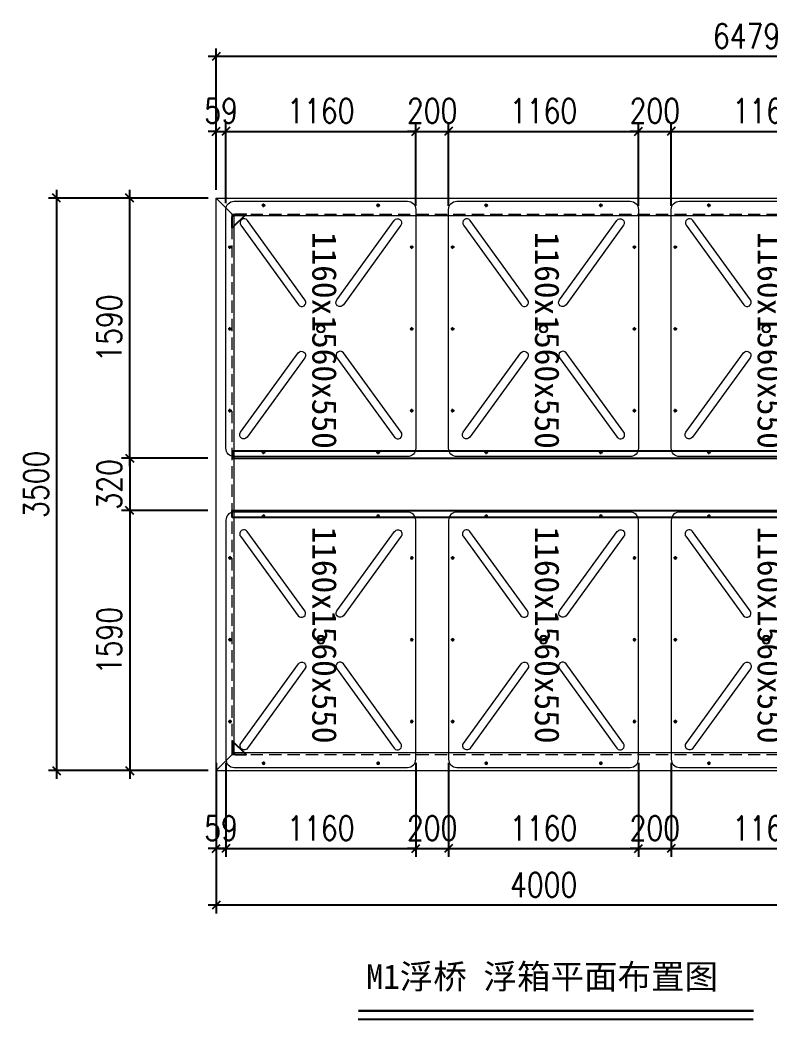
# Model space of a CAD drawing. Header units: millimetres. Extents: x 11827 to 862553, y 15071 to 134256.
# Drawn here: x 728229 to 732804, y 86589 to 92695 of the extents above; entities that cross this region are included whole.
import ezdxf

# ---------------------------------------------------------------- set-up
doc = ezdxf.new("R2010")
doc.units = ezdxf.units.MM
doc.linetypes.add('CENTER', pattern=[2, 1.25, -0.25, 0.25, -0.25])
doc.linetypes.add('HIDDEN', pattern=[0.375, 0.25, -0.125])
for name, color, linetype in [('00打印图框', 255, 'Continuous'), ('卡槽', 242, 'Continuous'), ('标注', 9, 'Continuous'), ('铝横梁', 220, 'Continuous')]:
    doc.layers.add(name, color=color, linetype=linetype)
for name, color, linetype, lineweight in [('文本', 3, 'Continuous', 13), ('浮箱', 160, 'Continuous', 20), ('虚线', 8, 'Continuous', 0), ('铝主梁', 3, 'Continuous', 9)]:
    doc.layers.add(name, color=color, linetype=linetype, lineweight=lineweight)
doc.styles.add('Arial', font='')
doc.styles.add('HZTXT', font='txtw.shx', dxfattribs={"width": 0.8, "bigfont": 'hztxtw.shx'})
doc.styles.get('Arial').set_extended_font_data('STXihei')
doc.dimstyles.new('DIM-50', dxfattribs={"dimscale": 50, "dimtxt": 3, "dimasz": 1, "dimexe": 1, "dimexo": 1, "dimgap": 1, "dimtad": 1, "dimdec": 1, "dimdsep": 46, "dimtxsty": 'HZTXT', "dimblk": 'OBLIQUE', "dimblk1": 'ARCHTICK', "dimblk2": 'OBLIQUE', "dimcen": 0, "dimdle": 1, "dimclrd": 9, "dimclre": 9, "dimclrt": 2, "dimadec": 1, "dimazin": 0, "dimtfac": 1, "dimtdec": 1, "dimtix": 1, "dimtmove": 2, "dimatfit": 3, "dimldrblk": 'OBLIQUE', "dimfxl": 15, "dimtolj": 1, "dimtzin": 0, "dimarcsym": 1})

# ---------------------------------------------------------------- blocks, each defined once
blk = doc.blocks.new('_Oblique')
at = {"color": 0, "linetype": 'ByBlock', "lineweight": -2}
blk.add_line((-0.5, -0.5), (0.5, 0.5), dxfattribs=at)
blk = doc.blocks.new('*D237')
at = {"layer": 'Defpoints', "color": 0, "transparency": 16777216}
for p in [(729427.3, 92471.6), (729427.3, 91607), (735906.3, 91607)]:
    blk.add_point(p, dxfattribs=at)
at = {"layer": '标注', "color": 9, "lineweight": -2, "transparency": 16777216}
for p, q in [((729427.3, 91657), (729427.3, 92521.6)), ((735906.3, 91657), (735906.3, 92521.6)), ((735956.3, 92471.6), (729377.3, 92471.6))]:
    blk.add_line(p, q, dxfattribs=at)
at = {"layer": '标注', "color": 9, "lineweight": -2, "transparency": 16777216, "xscale": 50, "yscale": 50, "zscale": 50, "rotation": 180}
blk.add_blockref('_Oblique', (729427.3, 92471.6), dxfattribs=at)
at = {"layer": '标注', "color": 9, "lineweight": -2, "transparency": 16777216, "xscale": 50, "yscale": 50, "zscale": 50}
blk.add_blockref('_Oblique', (735906.3, 92471.6), dxfattribs=at)
at = {"layer": '标注', "color": 2, "transparency": 16777216, "insert": (732666.8, 92596.6), "char_height": 150, "attachment_point": 5, "style": 'HZTXT'}
blk.add_mtext('\\A1;6479', dxfattribs=at)
blk = doc.blocks.new('_ArchTick')
at = {"color": 0, "linetype": 'ByBlock', "lineweight": 100, "const_width": 0.15}
blk.add_lwpolyline([(-0.5, -0.5), (0.5, 0.5)], dxfattribs=at)
blk = doc.blocks.new('*D238')
at = {"layer": 'Defpoints', "color": 0, "transparency": 16777216}
for p in [(729427.3, 88107), (733427.3, 88107), (729427.4, 87284.4)]:
    blk.add_point(p, dxfattribs=at)
at = {"layer": '标注', "color": 9, "lineweight": -2, "transparency": 16777216}
for p, q in [((729427.3, 88057), (729427.4, 87234.4)), ((733427.3, 88057), (733427.3, 87234.4)), ((733477.3, 87284.4), (729377.4, 87284.4))]:
    blk.add_line(p, q, dxfattribs=at)
at = {"layer": '标注', "color": 9, "lineweight": -2, "transparency": 16777216, "xscale": 50, "yscale": 50, "zscale": 50}
for p, rotation in [((729427.4, 87284.4), 180.000382592055), ((733427.3, 87284.4), 0.0003825920549971328)]:
    blk.add_blockref('_Oblique', p, dxfattribs=dict(at, rotation=rotation))
at = {"layer": '标注', "color": 2, "transparency": 16777216, "insert": (731427.3, 87409.4), "char_height": 150, "attachment_point": 5, "rotation": 0.00038, "style": 'HZTXT'}
blk.add_mtext('\\A1;4000', dxfattribs=at)
blk = doc.blocks.new('*D239')
at = {"layer": 'Defpoints', "color": 0, "transparency": 16777216}
for p in [(729427.3, 91607, 0), (728452.2, 88107), (729427.3, 88107, 0)]:
    blk.add_point(p, dxfattribs=at)
at = {"layer": '标注', "color": 9, "lineweight": -2, "transparency": 16777216}
for p, q in [((728452.2, 91657), (728452.2, 88057)), ((729377.3, 91607), (728402.2, 91607)), ((729377.3, 88107), (728402.2, 88107))]:
    blk.add_line(p, q, dxfattribs=at)
at = {"layer": '标注', "color": 9, "lineweight": -2, "transparency": 16777216, "xscale": 50, "yscale": 50, "zscale": 50}
for p, rotation in [((728452.2, 91607), 90), ((728452.2, 88107), 270)]:
    blk.add_blockref('_Oblique', p, dxfattribs=dict(at, rotation=rotation))
at = {"layer": '标注', "color": 2, "transparency": 16777216, "insert": (728327.2, 89857), "char_height": 150, "attachment_point": 5, "rotation": 90, "style": 'HZTXT'}
blk.add_mtext('\\A1;3500', dxfattribs=at)
blk = doc.blocks.new('*D242')
at = {"layer": 'Defpoints', "color": 0, "transparency": 16777216}
for p in [(729486.4, 92014.4), (729427.3, 91607), (729486.4, 91525, 0)]:
    blk.add_point(p, dxfattribs=at)
at = {"layer": '标注', "color": 9, "lineweight": -2, "transparency": 16777216}
for p, q in [((729427.3, 91657), (729427.3, 92064.4)), ((729486.4, 91575), (729486.4, 92064.4)), ((729427.3, 92014.4), (729377.3, 92014.4)), ((729427.3, 92014.4), (729486.4, 92014.4)), ((729486.4, 92014.4), (729536.4, 92014.4))]:
    blk.add_line(p, q, dxfattribs=at)
at = {"layer": '标注', "color": 9, "lineweight": -2, "transparency": 16777216, "xscale": 50, "yscale": 50, "zscale": 50}
blk.add_blockref('_Oblique', (729427.3, 92014.4), dxfattribs=at)
at = {"layer": '标注', "color": 9, "lineweight": -2, "transparency": 16777216, "xscale": 50, "yscale": 50, "zscale": 50, "rotation": 180}
blk.add_blockref('_Oblique', (729486.4, 92014.4), dxfattribs=at)
at = {"layer": '标注', "color": 2, "transparency": 16777216, "insert": (729456.9, 92139.4), "char_height": 150, "attachment_point": 5, "style": 'HZTXT'}
blk.add_mtext('\\A1;59', dxfattribs=at)
blk = doc.blocks.new('*D243')
at = {"layer": 'Defpoints', "color": 0, "transparency": 16777216}
for p in [(730646.4, 92014.4), (729486.4, 91525, 0), (730646.4, 91509)]:
    blk.add_point(p, dxfattribs=at)
at = {"layer": '标注', "color": 9, "lineweight": -2, "transparency": 16777216}
for p, q in [((729486.4, 91575), (729486.4, 92064.4)), ((730646.4, 91559), (730646.4, 92064.4)), ((729436.4, 92014.4), (730696.4, 92014.4))]:
    blk.add_line(p, q, dxfattribs=at)
at = {"layer": '标注', "color": 9, "lineweight": -2, "transparency": 16777216, "xscale": 50, "yscale": 50, "zscale": 50, "rotation": 180}
blk.add_blockref('_Oblique', (729486.4, 92014.4), dxfattribs=at)
at = {"layer": '标注', "color": 9, "lineweight": -2, "transparency": 16777216, "xscale": 50, "yscale": 50, "zscale": 50}
blk.add_blockref('_Oblique', (730646.4, 92014.4), dxfattribs=at)
at = {"layer": '标注', "color": 2, "transparency": 16777216, "insert": (730066.4, 92139.4), "char_height": 150, "attachment_point": 5, "style": 'HZTXT'}
blk.add_mtext('\\A1;1160', dxfattribs=at)
blk = doc.blocks.new('*D244')
at = {"layer": 'Defpoints', "color": 0, "transparency": 16777216}
for p in [(730846.4, 92014.4), (730646.4, 91509), (730846.4, 91509, 0)]:
    blk.add_point(p, dxfattribs=at)
at = {"layer": '标注', "color": 9, "lineweight": -2, "transparency": 16777216}
for p, q in [((730646.4, 91559), (730646.4, 92064.4)), ((730846.4, 91559), (730846.4, 92064.4)), ((730646.4, 92014.4), (730596.4, 92014.4)), ((730646.4, 92014.4), (730846.4, 92014.4)), ((730846.4, 92014.4), (730896.4, 92014.4))]:
    blk.add_line(p, q, dxfattribs=at)
at = {"layer": '标注', "color": 9, "lineweight": -2, "transparency": 16777216, "xscale": 50, "yscale": 50, "zscale": 50}
blk.add_blockref('_Oblique', (730646.4, 92014.4), dxfattribs=at)
at = {"layer": '标注', "color": 9, "lineweight": -2, "transparency": 16777216, "xscale": 50, "yscale": 50, "zscale": 50, "rotation": 180}
blk.add_blockref('_Oblique', (730846.4, 92014.4), dxfattribs=at)
at = {"layer": '标注', "color": 2, "transparency": 16777216, "insert": (730746.4, 92139.4), "char_height": 150, "attachment_point": 5, "style": 'HZTXT'}
blk.add_mtext('\\A1;200', dxfattribs=at)
blk = doc.blocks.new('*D241')
at = {"layer": 'Defpoints', "color": 0, "transparency": 16777216}
for p in [(729425.3, 90017, 0), (728899.2, 89697.1), (729425.3, 89697.1, 0)]:
    blk.add_point(p, dxfattribs=at)
at = {"layer": '标注', "color": 9, "lineweight": -2, "transparency": 16777216}
for p, q in [((728899.2, 90017), (728899.2, 90067)), ((729375.3, 90017), (728849.2, 90017)), ((728899.2, 90017), (728899.2, 89697.1)), ((729375.3, 89697.1), (728849.2, 89697.1)), ((728899.2, 89697.1), (728899.2, 89647.1))]:
    blk.add_line(p, q, dxfattribs=at)
at = {"layer": '标注', "color": 9, "lineweight": -2, "transparency": 16777216, "xscale": 50, "yscale": 50, "zscale": 50}
for p, rotation in [((728899.2, 90017), 270), ((728899.2, 89697.1), 90)]:
    blk.add_blockref('_Oblique', p, dxfattribs=dict(at, rotation=rotation))
at = {"layer": '标注', "color": 2, "transparency": 16777216, "insert": (728774.2, 89857), "char_height": 150, "attachment_point": 5, "rotation": 90, "style": 'HZTXT'}
blk.add_mtext('\\A1;320', dxfattribs=at)
blk = doc.blocks.new('*D245')
at = {"layer": 'Defpoints', "color": 0, "transparency": 16777216}
for p in [(728899.2, 91607), (729427.3, 91607), (729425.3, 90017, 0)]:
    blk.add_point(p, dxfattribs=at)
at = {"layer": '标注', "color": 9, "lineweight": -2, "transparency": 16777216}
for p, q in [((728899.2, 89967), (728899.2, 91657)), ((729377.3, 91607), (728849.2, 91607)), ((729375.3, 90017), (728849.2, 90017))]:
    blk.add_line(p, q, dxfattribs=at)
at = {"layer": '标注', "color": 9, "lineweight": -2, "transparency": 16777216, "xscale": 50, "yscale": 50, "zscale": 50}
for p, rotation in [((728899.2, 91607), 90), ((728899.2, 90017), 270)]:
    blk.add_blockref('_Oblique', p, dxfattribs=dict(at, rotation=rotation))
at = {"layer": '标注', "color": 2, "transparency": 16777216, "insert": (728774.2, 90812), "char_height": 150, "attachment_point": 5, "rotation": 90, "style": 'HZTXT'}
blk.add_mtext('\\A1;1590', dxfattribs=at)
blk = doc.blocks.new('*D240')
at = {"layer": 'Defpoints', "color": 0, "transparency": 16777216}
for p in [(729425.3, 89697.1), (728899.2, 88107), (729427.3, 88107)]:
    blk.add_point(p, dxfattribs=at)
at = {"layer": '标注', "color": 9, "lineweight": -2, "transparency": 16777216}
for p, q in [((728899.2, 89747.1), (728899.2, 88057)), ((729375.3, 89697.1), (728849.2, 89697.1)), ((729377.3, 88107), (728849.2, 88107))]:
    blk.add_line(p, q, dxfattribs=at)
at = {"layer": '标注', "color": 9, "lineweight": -2, "transparency": 16777216, "xscale": 50, "yscale": 50, "zscale": 50}
for p, rotation in [((728899.2, 89697.1), 90), ((728899.2, 88107), 270)]:
    blk.add_blockref('_Oblique', p, dxfattribs=dict(at, rotation=rotation))
at = {"layer": '标注', "color": 2, "transparency": 16777216, "insert": (728774.2, 88902), "char_height": 150, "attachment_point": 5, "rotation": 90, "style": 'HZTXT'}
blk.add_mtext('\\A1;1590', dxfattribs=at)
blk = doc.blocks.new('*D246')
at = {"layer": 'Defpoints', "color": 0, "transparency": 16777216}
for p in [(732006.4, 92014.4), (730846.4, 91525, 0), (732006.4, 91509)]:
    blk.add_point(p, dxfattribs=at)
at = {"layer": '标注', "color": 9, "lineweight": -2, "transparency": 16777216}
for p, q in [((730846.4, 91575), (730846.4, 92064.4)), ((732006.4, 91559), (732006.4, 92064.4)), ((730796.4, 92014.4), (732056.4, 92014.4))]:
    blk.add_line(p, q, dxfattribs=at)
at = {"layer": '标注', "color": 9, "lineweight": -2, "transparency": 16777216, "xscale": 50, "yscale": 50, "zscale": 50, "rotation": 180}
blk.add_blockref('_Oblique', (730846.4, 92014.4), dxfattribs=at)
at = {"layer": '标注', "color": 9, "lineweight": -2, "transparency": 16777216, "xscale": 50, "yscale": 50, "zscale": 50}
blk.add_blockref('_Oblique', (732006.4, 92014.4), dxfattribs=at)
at = {"layer": '标注', "color": 2, "transparency": 16777216, "insert": (731426.4, 92139.4), "char_height": 150, "attachment_point": 5, "style": 'HZTXT'}
blk.add_mtext('\\A1;1160', dxfattribs=at)
blk = doc.blocks.new('*D249')
at = {"layer": 'Defpoints', "color": 0, "transparency": 16777216}
for p in [(729427.3, 88205), (729486.4, 88205, 0), (729427.3, 87630.8)]:
    blk.add_point(p, dxfattribs=at)
at = {"layer": '标注', "color": 9, "lineweight": -2, "transparency": 16777216}
for p, q in [((729427.3, 88155), (729427.3, 87580.8)), ((729486.4, 88155), (729486.4, 87580.8)), ((729427.3, 87630.8), (729377.3, 87630.8)), ((729486.4, 87630.8), (729427.3, 87630.8)), ((729486.4, 87630.8), (729536.4, 87630.8))]:
    blk.add_line(p, q, dxfattribs=at)
at = {"layer": '标注', "color": 9, "lineweight": -2, "transparency": 16777216, "xscale": 50, "yscale": 50, "zscale": 50}
blk.add_blockref('_Oblique', (729427.3, 87630.8), dxfattribs=at)
at = {"layer": '标注', "color": 9, "lineweight": -2, "transparency": 16777216, "xscale": 50, "yscale": 50, "zscale": 50, "rotation": 180}
blk.add_blockref('_Oblique', (729486.4, 87630.8), dxfattribs=at)
at = {"layer": '标注', "color": 2, "transparency": 16777216, "insert": (729456.9, 87755.8), "char_height": 150, "attachment_point": 5, "style": 'HZTXT'}
blk.add_mtext('\\A1;59', dxfattribs=at)
blk = doc.blocks.new('*D250')
at = {"layer": 'Defpoints', "color": 0, "transparency": 16777216}
for p in [(729486.4, 88205, 0), (730646.4, 88205, 0), (730646.4, 87630.8)]:
    blk.add_point(p, dxfattribs=at)
at = {"layer": '标注', "color": 9, "lineweight": -2, "transparency": 16777216}
for p, q in [((729486.4, 88155), (729486.4, 87580.8)), ((730646.4, 88155), (730646.4, 87580.8)), ((729436.4, 87630.8), (730696.4, 87630.8))]:
    blk.add_line(p, q, dxfattribs=at)
at = {"layer": '标注', "color": 9, "lineweight": -2, "transparency": 16777216, "xscale": 50, "yscale": 50, "zscale": 50, "rotation": 180}
blk.add_blockref('_Oblique', (729486.4, 87630.8), dxfattribs=at)
at = {"layer": '标注', "color": 9, "lineweight": -2, "transparency": 16777216, "xscale": 50, "yscale": 50, "zscale": 50}
blk.add_blockref('_Oblique', (730646.4, 87630.8), dxfattribs=at)
at = {"layer": '标注', "color": 2, "transparency": 16777216, "insert": (730066.4, 87755.8), "char_height": 150, "attachment_point": 5, "style": 'HZTXT'}
blk.add_mtext('\\A1;1160', dxfattribs=at)
blk = doc.blocks.new('*D251')
at = {"layer": 'Defpoints', "color": 0, "transparency": 16777216}
for p in [(730646.4, 88205, 0), (730846.4, 88205, 0), (730846.4, 87630.8)]:
    blk.add_point(p, dxfattribs=at)
at = {"layer": '标注', "color": 9, "lineweight": -2, "transparency": 16777216}
for p, q in [((730646.4, 88155), (730646.4, 87580.8)), ((730846.4, 88155), (730846.4, 87580.8)), ((730646.4, 87630.8), (730596.4, 87630.8)), ((730646.4, 87630.8), (730846.4, 87630.8)), ((730846.4, 87630.8), (730896.4, 87630.8))]:
    blk.add_line(p, q, dxfattribs=at)
at = {"layer": '标注', "color": 9, "lineweight": -2, "transparency": 16777216, "xscale": 50, "yscale": 50, "zscale": 50}
blk.add_blockref('_Oblique', (730646.4, 87630.8), dxfattribs=at)
at = {"layer": '标注', "color": 9, "lineweight": -2, "transparency": 16777216, "xscale": 50, "yscale": 50, "zscale": 50, "rotation": 180}
blk.add_blockref('_Oblique', (730846.4, 87630.8), dxfattribs=at)
at = {"layer": '标注', "color": 2, "transparency": 16777216, "insert": (730746.4, 87755.8), "char_height": 150, "attachment_point": 5, "style": 'HZTXT'}
blk.add_mtext('\\A1;200', dxfattribs=at)
blk = doc.blocks.new('*D252')
at = {"layer": 'Defpoints', "color": 0, "transparency": 16777216}
for p in [(730846.4, 88205, 0), (732006.4, 88205, 0), (732006.4, 87630.8)]:
    blk.add_point(p, dxfattribs=at)
at = {"layer": '标注', "color": 9, "lineweight": -2, "transparency": 16777216}
for p, q in [((730846.4, 88155), (730846.4, 87580.8)), ((732006.4, 88155), (732006.4, 87580.8)), ((730796.4, 87630.8), (732056.4, 87630.8))]:
    blk.add_line(p, q, dxfattribs=at)
at = {"layer": '标注', "color": 9, "lineweight": -2, "transparency": 16777216, "xscale": 50, "yscale": 50, "zscale": 50, "rotation": 180}
blk.add_blockref('_Oblique', (730846.4, 87630.8), dxfattribs=at)
at = {"layer": '标注', "color": 9, "lineweight": -2, "transparency": 16777216, "xscale": 50, "yscale": 50, "zscale": 50}
blk.add_blockref('_Oblique', (732006.4, 87630.8), dxfattribs=at)
at = {"layer": '标注', "color": 2, "transparency": 16777216, "insert": (731426.4, 87755.8), "char_height": 150, "attachment_point": 5, "style": 'HZTXT'}
blk.add_mtext('\\A1;1160', dxfattribs=at)
blk = doc.blocks.new('*D295')
at = {"layer": 'Defpoints', "color": 0, "transparency": 16777216}
for p in [(732006.4, 88205, 0), (732206.4, 88205, 0), (732206.4, 87630.8)]:
    blk.add_point(p, dxfattribs=at)
at = {"layer": '标注', "color": 9, "lineweight": -2, "transparency": 16777216}
for p, q in [((732006.4, 88155), (732006.4, 87580.8)), ((732206.4, 88155), (732206.4, 87580.8)), ((732006.4, 87630.8), (731956.4, 87630.8)), ((732006.4, 87630.8), (732206.4, 87630.8)), ((732206.4, 87630.8), (732256.4, 87630.8))]:
    blk.add_line(p, q, dxfattribs=at)
at = {"layer": '标注', "color": 9, "lineweight": -2, "transparency": 16777216, "xscale": 50, "yscale": 50, "zscale": 50}
blk.add_blockref('_Oblique', (732006.4, 87630.8), dxfattribs=at)
at = {"layer": '标注', "color": 9, "lineweight": -2, "transparency": 16777216, "xscale": 50, "yscale": 50, "zscale": 50, "rotation": 180}
blk.add_blockref('_Oblique', (732206.4, 87630.8), dxfattribs=at)
at = {"layer": '标注', "color": 2, "transparency": 16777216, "insert": (732106.4, 87755.8), "char_height": 150, "attachment_point": 5, "style": 'HZTXT'}
blk.add_mtext('\\A1;200', dxfattribs=at)
blk = doc.blocks.new('*D294')
at = {"layer": 'Defpoints', "color": 0, "transparency": 16777216}
for p in [(732206.4, 88205, 0), (733366.4, 88205, 0), (733366.4, 87630.8)]:
    blk.add_point(p, dxfattribs=at)
at = {"layer": '标注', "color": 9, "lineweight": -2, "transparency": 16777216}
for p, q in [((732206.4, 88155), (732206.4, 87580.8)), ((733366.4, 88155), (733366.4, 87580.8)), ((732156.4, 87630.8), (733416.4, 87630.8))]:
    blk.add_line(p, q, dxfattribs=at)
at = {"layer": '标注', "color": 9, "lineweight": -2, "transparency": 16777216, "xscale": 50, "yscale": 50, "zscale": 50, "rotation": 180}
blk.add_blockref('_Oblique', (732206.4, 87630.8), dxfattribs=at)
at = {"layer": '标注', "color": 9, "lineweight": -2, "transparency": 16777216, "xscale": 50, "yscale": 50, "zscale": 50}
blk.add_blockref('_Oblique', (733366.4, 87630.8), dxfattribs=at)
at = {"layer": '标注', "color": 2, "transparency": 16777216, "insert": (732786.4, 87755.8), "char_height": 150, "attachment_point": 5, "style": 'HZTXT'}
blk.add_mtext('\\A1;1160', dxfattribs=at)
blk = doc.blocks.new('*D298')
at = {"layer": 'Defpoints', "color": 0, "transparency": 16777216}
for p in [(732206.4, 92014.4), (732006.4, 91509), (732206.4, 91509, 0)]:
    blk.add_point(p, dxfattribs=at)
at = {"layer": '标注', "color": 9, "lineweight": -2, "transparency": 16777216}
for p, q in [((732006.4, 91559), (732006.4, 92064.4)), ((732206.4, 91559), (732206.4, 92064.4)), ((732006.4, 92014.4), (731956.4, 92014.4)), ((732006.4, 92014.4), (732206.4, 92014.4)), ((732206.4, 92014.4), (732256.4, 92014.4))]:
    blk.add_line(p, q, dxfattribs=at)
at = {"layer": '标注', "color": 9, "lineweight": -2, "transparency": 16777216, "xscale": 50, "yscale": 50, "zscale": 50}
blk.add_blockref('_Oblique', (732006.4, 92014.4), dxfattribs=at)
at = {"layer": '标注', "color": 9, "lineweight": -2, "transparency": 16777216, "xscale": 50, "yscale": 50, "zscale": 50, "rotation": 180}
blk.add_blockref('_Oblique', (732206.4, 92014.4), dxfattribs=at)
at = {"layer": '标注', "color": 2, "transparency": 16777216, "insert": (732106.4, 92139.4), "char_height": 150, "attachment_point": 5, "style": 'HZTXT'}
blk.add_mtext('\\A1;200', dxfattribs=at)
blk = doc.blocks.new('*D297')
at = {"layer": 'Defpoints', "color": 0, "transparency": 16777216}
for p in [(733366.4, 92014.4), (732206.4, 91525, 0), (733366.4, 91509)]:
    blk.add_point(p, dxfattribs=at)
at = {"layer": '标注', "color": 9, "lineweight": -2, "transparency": 16777216}
for p, q in [((732206.4, 91575), (732206.4, 92064.4)), ((733366.4, 91559), (733366.4, 92064.4)), ((732156.4, 92014.4), (733416.4, 92014.4))]:
    blk.add_line(p, q, dxfattribs=at)
at = {"layer": '标注', "color": 9, "lineweight": -2, "transparency": 16777216, "xscale": 50, "yscale": 50, "zscale": 50, "rotation": 180}
blk.add_blockref('_Oblique', (732206.4, 92014.4), dxfattribs=at)
at = {"layer": '标注', "color": 9, "lineweight": -2, "transparency": 16777216, "xscale": 50, "yscale": 50, "zscale": 50}
blk.add_blockref('_Oblique', (733366.4, 92014.4), dxfattribs=at)
at = {"layer": '标注', "color": 2, "transparency": 16777216, "insert": (732786.4, 92139.4), "char_height": 150, "attachment_point": 5, "style": 'HZTXT'}
blk.add_mtext('\\A1;1160', dxfattribs=at)
blk = doc.blocks.new('*U1300')
at = {"layer": '浮箱', "color": 5, "linetype": 'Continuous'}
for p, q in [((-729.9, 579.9), (730.1, 579.9)), ((-779.9, -530.1), (-779.9, 529.9)), ((780.1, 529.9), (780.1, -530.1)), ((730.1, -580.1), (-729.9, -580.1))]:
    blk.add_line(p, q, dxfattribs=at)
at = {"layer": '浮箱', "color": 1, "linetype": 'CENTER', "ltscale": 9.652}
for p, q in [((-489.5, 554.9), (-510.4, 554.9)), ((-499.9, 565.4), (-499.9, 544.5)), ((10.5, 554.9), (-10.4, 554.9)), ((0.1, 565.4), (0.1, 544.5)), ((510.5, 554.9), (489.6, 554.9)), ((500.1, 565.4), (500.1, 544.5)), ((-744.5, 349.9), (-765.4, 349.9)), ((-754.9, 360.4), (-754.9, 339.5)), ((765.5, 349.9), (744.6, 349.9)), ((755.1, 360.4), (755.1, 339.5)), ((-744.5, -350.1), (-765.4, -350.1)), ((-754.9, -339.6), (-754.9, -360.5)), ((765.5, -350.1), (744.6, -350.1)), ((755.1, -339.6), (755.1, -360.5)), ((-499.9, -544.6), (-499.9, -565.5)), ((0.1, -544.6), (0.1, -565.5)), ((500.1, -544.6), (500.1, -565.5)), ((-489.5, -555.1), (-510.4, -555.1)), ((10.5, -555.1), (-10.4, -555.1)), ((510.5, -555.1), (489.6, -555.1))]:
    blk.add_line(p, q, dxfattribs=at)
at = {"layer": '浮箱', "linetype": 'Continuous'}
for p, q in [((601, 580), (601, 579.9)), ((605.8, 579.9), (605.8, 580)), ((605.9, 579.9), (605.9, 580)), ((606.1, 579.9), (606.1, 580)), ((606.7, 580), (606.7, 579.9)), ((606.7, 580), (606.7, 579.9)), ((607.1, 580), (607.1, 579.9)), ((612.5, 579.9), (612.5, 580.1)), ((-779.9, 412.4), (-780.1, 412.4)), ((-780, 407), (-779.9, 407)), ((-780, 406.6), (-779.9, 406.6)), ((-780, 406.6), (-779.9, 406.6)), ((-779.9, 405.9), (-780, 405.9)), ((-779.9, 405.7), (-780, 405.7)), ((-779.9, 405.7), (-780, 405.7)), ((-780, 400.9), (-779.9, 400.9))]:
    blk.add_line(p, q, dxfattribs=at)
at = {"layer": '浮箱', "color": 5, "linetype": 'Continuous'}
for points in [[(-663, 448.2, -1), (-633.7, 488.7), (-147.4, 137.3, -0.999989), (-176.7, 96.8), (-663, 448.2)], [(661.6, 450.5, 1), (632.2, 490.9), (147.1, 137.8, 0.999989), (176.5, 97.4), (661.6, 450.5)], [(-663, -448.3, 1), (-633.7, -488.8), (-147.4, -137.5, 0.999989), (-176.7, -96.9), (-663, -448.3)], [(661.6, -450.6, -1), (632.2, -491), (147.1, -138, -0.999989), (176.5, -97.5), (661.6, -450.6)]]:
    blk.add_lwpolyline(points, format="xyb", dxfattribs=at)
blk.add_lwpolyline([(14.8, 20.2), (14.8, 20.2)], dxfattribs=at)
at = {"layer": '浮箱', "color": 9, "linetype": 'Continuous'}
for centre in [(-499.9, 554.9), (0.1, 554.9), (500.1, 554.9), (-754.9, 349.9), (755.1, 349.9), (-754.9, -350.1), (755.1, -350.1), (-499.9, -555.1), (0.1, -555.1), (500.1, -555.1)]:
    blk.add_circle(centre, 7.5, dxfattribs=at)
at = {"layer": '浮箱', "color": 5, "linetype": 'Continuous'}
for radius in [25, 20]:
    blk.add_circle((0.1, -0.1), radius, dxfattribs=at)
at = {"layer": '浮箱', "color": 5, "linetype": 'Continuous', "extrusion": (0, 0, -1)}
for centre, start, end in [((729.9, 529.9), 0, 90), ((-730.1, 529.9), 90, 180), ((729.9, -530.1), 270, 0), ((-730.1, -530.1), 180, 270)]:
    blk.add_arc(centre, 50, start, end, dxfattribs=at)
blk = doc.blocks.new('*U1299')
at = {"color": 0, "linetype": 'ByBlock', "lineweight": -2, "transparency": 16777216}
blk.add_blockref('*U1300', (0, 0), dxfattribs=at)
blk = doc.blocks.new('*U1295')
at = {"layer": '浮箱', "color": 5, "linetype": 'Continuous'}
for p, q in [((-729.9, 579.9), (730.1, 579.9)), ((-779.9, -530.1), (-779.9, 529.9)), ((780.1, 529.9), (780.1, -530.1)), ((730.1, -580.1), (-729.9, -580.1))]:
    blk.add_line(p, q, dxfattribs=at)
at = {"layer": '浮箱', "color": 1, "linetype": 'CENTER', "ltscale": 9.652}
for p, q in [((-489.5, 554.9), (-510.4, 554.9)), ((-499.9, 565.4), (-499.9, 544.5)), ((10.5, 554.9), (-10.4, 554.9)), ((0.1, 565.4), (0.1, 544.5)), ((510.5, 554.9), (489.6, 554.9)), ((500.1, 565.4), (500.1, 544.5)), ((-744.5, 349.9), (-765.4, 349.9)), ((-754.9, 360.4), (-754.9, 339.5)), ((765.5, 349.9), (744.6, 349.9)), ((755.1, 360.4), (755.1, 339.5)), ((-744.5, -350.1), (-765.4, -350.1)), ((-754.9, -339.6), (-754.9, -360.5)), ((765.5, -350.1), (744.6, -350.1)), ((755.1, -339.6), (755.1, -360.5)), ((-499.9, -544.6), (-499.9, -565.5)), ((0.1, -544.6), (0.1, -565.5)), ((500.1, -544.6), (500.1, -565.5)), ((-489.5, -555.1), (-510.4, -555.1)), ((10.5, -555.1), (-10.4, -555.1)), ((510.5, -555.1), (489.6, -555.1))]:
    blk.add_line(p, q, dxfattribs=at)
at = {"layer": '浮箱', "linetype": 'Continuous'}
for p, q in [((601, 580), (601, 579.9)), ((605.8, 579.9), (605.8, 580)), ((605.9, 579.9), (605.9, 580)), ((606.1, 579.9), (606.1, 580)), ((606.7, 580), (606.7, 579.9)), ((606.7, 580), (606.7, 579.9)), ((607.1, 580), (607.1, 579.9)), ((612.5, 579.9), (612.5, 580.1)), ((-779.9, 412.4), (-780.1, 412.4)), ((-780, 407), (-779.9, 407)), ((-780, 406.6), (-779.9, 406.6)), ((-780, 406.6), (-779.9, 406.6)), ((-779.9, 405.9), (-780, 405.9)), ((-779.9, 405.7), (-780, 405.7)), ((-779.9, 405.7), (-780, 405.7)), ((-780, 400.9), (-779.9, 400.9))]:
    blk.add_line(p, q, dxfattribs=at)
at = {"layer": '浮箱', "color": 5, "linetype": 'Continuous'}
for points in [[(-663, 448.2, -1), (-633.7, 488.7), (-147.4, 137.3, -0.999989), (-176.7, 96.8), (-663, 448.2)], [(661.6, 450.5, 1), (632.2, 490.9), (147.1, 137.8, 0.999989), (176.5, 97.4), (661.6, 450.5)], [(-663, -448.3, 1), (-633.7, -488.8), (-147.4, -137.5, 0.999989), (-176.7, -96.9), (-663, -448.3)], [(661.6, -450.6, -1), (632.2, -491), (147.1, -138, -0.999989), (176.5, -97.5), (661.6, -450.6)]]:
    blk.add_lwpolyline(points, format="xyb", dxfattribs=at)
blk.add_lwpolyline([(14.8, 20.2), (14.8, 20.2)], dxfattribs=at)
at = {"layer": '浮箱', "color": 9, "linetype": 'Continuous'}
for centre in [(-499.9, 554.9), (0.1, 554.9), (500.1, 554.9), (-754.9, 349.9), (755.1, 349.9), (-754.9, -350.1), (755.1, -350.1), (-499.9, -555.1), (0.1, -555.1), (500.1, -555.1)]:
    blk.add_circle(centre, 7.5, dxfattribs=at)
at = {"layer": '浮箱', "color": 5, "linetype": 'Continuous'}
for radius in [25, 20]:
    blk.add_circle((0.1, -0.1), radius, dxfattribs=at)
at = {"layer": '浮箱', "color": 5, "linetype": 'Continuous', "extrusion": (0, 0, -1)}
for centre, start, end in [((729.9, 529.9), 0, 90), ((-730.1, 529.9), 90, 180), ((729.9, -530.1), 270, 0), ((-730.1, -530.1), 180, 270)]:
    blk.add_arc(centre, 50, start, end, dxfattribs=at)
blk = doc.blocks.new('*U1294')
at = {"color": 0, "linetype": 'ByBlock', "lineweight": -2, "transparency": 16777216}
blk.add_blockref('*U1295', (0, 0), dxfattribs=at)
blk = doc.blocks.new('*U1297')
at = {"layer": '浮箱', "color": 5, "linetype": 'Continuous'}
for p, q in [((-729.9, 579.9), (730.1, 579.9)), ((-779.9, -530.1), (-779.9, 529.9)), ((780.1, 529.9), (780.1, -530.1)), ((730.1, -580.1), (-729.9, -580.1))]:
    blk.add_line(p, q, dxfattribs=at)
at = {"layer": '浮箱', "color": 1, "linetype": 'CENTER', "ltscale": 9.652}
for p, q in [((-489.5, 554.9), (-510.4, 554.9)), ((-499.9, 565.4), (-499.9, 544.5)), ((10.5, 554.9), (-10.4, 554.9)), ((0.1, 565.4), (0.1, 544.5)), ((510.5, 554.9), (489.6, 554.9)), ((500.1, 565.4), (500.1, 544.5)), ((-744.5, 349.9), (-765.4, 349.9)), ((-754.9, 360.4), (-754.9, 339.5)), ((765.5, 349.9), (744.6, 349.9)), ((755.1, 360.4), (755.1, 339.5)), ((-744.5, -350.1), (-765.4, -350.1)), ((-754.9, -339.6), (-754.9, -360.5)), ((765.5, -350.1), (744.6, -350.1)), ((755.1, -339.6), (755.1, -360.5)), ((-499.9, -544.6), (-499.9, -565.5)), ((0.1, -544.6), (0.1, -565.5)), ((500.1, -544.6), (500.1, -565.5)), ((-489.5, -555.1), (-510.4, -555.1)), ((10.5, -555.1), (-10.4, -555.1)), ((510.5, -555.1), (489.6, -555.1))]:
    blk.add_line(p, q, dxfattribs=at)
at = {"layer": '浮箱', "linetype": 'Continuous'}
for p, q in [((601, 580), (601, 579.9)), ((605.8, 579.9), (605.8, 580)), ((605.9, 579.9), (605.9, 580)), ((606.1, 579.9), (606.1, 580)), ((606.7, 580), (606.7, 579.9)), ((606.7, 580), (606.7, 579.9)), ((607.1, 580), (607.1, 579.9)), ((612.5, 579.9), (612.5, 580.1)), ((-779.9, 412.4), (-780.1, 412.4)), ((-780, 407), (-779.9, 407)), ((-780, 406.6), (-779.9, 406.6)), ((-780, 406.6), (-779.9, 406.6)), ((-779.9, 405.9), (-780, 405.9)), ((-779.9, 405.7), (-780, 405.7)), ((-779.9, 405.7), (-780, 405.7)), ((-780, 400.9), (-779.9, 400.9))]:
    blk.add_line(p, q, dxfattribs=at)
at = {"layer": '浮箱', "color": 5, "linetype": 'Continuous'}
for points in [[(-663, 448.2, -1), (-633.7, 488.7), (-147.4, 137.3, -0.999989), (-176.7, 96.8), (-663, 448.2)], [(661.6, 450.5, 1), (632.2, 490.9), (147.1, 137.8, 0.999989), (176.5, 97.4), (661.6, 450.5)], [(-663, -448.3, 1), (-633.7, -488.8), (-147.4, -137.5, 0.999989), (-176.7, -96.9), (-663, -448.3)], [(661.6, -450.6, -1), (632.2, -491), (147.1, -138, -0.999989), (176.5, -97.5), (661.6, -450.6)]]:
    blk.add_lwpolyline(points, format="xyb", dxfattribs=at)
blk.add_lwpolyline([(14.8, 20.2), (14.8, 20.2)], dxfattribs=at)
at = {"layer": '浮箱', "color": 9, "linetype": 'Continuous'}
for centre in [(-499.9, 554.9), (0.1, 554.9), (500.1, 554.9), (-754.9, 349.9), (755.1, 349.9), (-754.9, -350.1), (755.1, -350.1), (-499.9, -555.1), (0.1, -555.1), (500.1, -555.1)]:
    blk.add_circle(centre, 7.5, dxfattribs=at)
at = {"layer": '浮箱', "color": 5, "linetype": 'Continuous'}
for radius in [25, 20]:
    blk.add_circle((0.1, -0.1), radius, dxfattribs=at)
at = {"layer": '浮箱', "color": 5, "linetype": 'Continuous', "extrusion": (0, 0, -1)}
for centre, start, end in [((729.9, 529.9), 0, 90), ((-730.1, 529.9), 90, 180), ((729.9, -530.1), 270, 0), ((-730.1, -530.1), 180, 270)]:
    blk.add_arc(centre, 50, start, end, dxfattribs=at)
blk = doc.blocks.new('*U1296')
at = {"color": 0, "linetype": 'ByBlock', "lineweight": -2, "transparency": 16777216}
blk.add_blockref('*U1297', (0, 0), dxfattribs=at)
blk = doc.blocks.new('*U1302')
at = {"layer": '浮箱', "color": 5, "linetype": 'Continuous'}
for p, q in [((-729.9, 579.9), (730.1, 579.9)), ((-779.9, -530.1), (-779.9, 529.9)), ((780.1, 529.9), (780.1, -530.1)), ((730.1, -580.1), (-729.9, -580.1))]:
    blk.add_line(p, q, dxfattribs=at)
at = {"layer": '浮箱', "color": 1, "linetype": 'CENTER', "ltscale": 9.652}
for p, q in [((-489.5, 554.9), (-510.4, 554.9)), ((-499.9, 565.4), (-499.9, 544.5)), ((10.5, 554.9), (-10.4, 554.9)), ((0.1, 565.4), (0.1, 544.5)), ((510.5, 554.9), (489.6, 554.9)), ((500.1, 565.4), (500.1, 544.5)), ((-744.5, 349.9), (-765.4, 349.9)), ((-754.9, 360.4), (-754.9, 339.5)), ((765.5, 349.9), (744.6, 349.9)), ((755.1, 360.4), (755.1, 339.5)), ((-744.5, -350.1), (-765.4, -350.1)), ((-754.9, -339.6), (-754.9, -360.5)), ((765.5, -350.1), (744.6, -350.1)), ((755.1, -339.6), (755.1, -360.5)), ((-499.9, -544.6), (-499.9, -565.5)), ((0.1, -544.6), (0.1, -565.5)), ((500.1, -544.6), (500.1, -565.5)), ((-489.5, -555.1), (-510.4, -555.1)), ((10.5, -555.1), (-10.4, -555.1)), ((510.5, -555.1), (489.6, -555.1))]:
    blk.add_line(p, q, dxfattribs=at)
at = {"layer": '浮箱', "linetype": 'Continuous'}
for p, q in [((601, 580), (601, 579.9)), ((605.8, 579.9), (605.8, 580)), ((605.9, 579.9), (605.9, 580)), ((606.1, 579.9), (606.1, 580)), ((606.7, 580), (606.7, 579.9)), ((606.7, 580), (606.7, 579.9)), ((607.1, 580), (607.1, 579.9)), ((612.5, 579.9), (612.5, 580.1)), ((-779.9, 412.4), (-780.1, 412.4)), ((-780, 407), (-779.9, 407)), ((-780, 406.6), (-779.9, 406.6)), ((-780, 406.6), (-779.9, 406.6)), ((-779.9, 405.9), (-780, 405.9)), ((-779.9, 405.7), (-780, 405.7)), ((-779.9, 405.7), (-780, 405.7)), ((-780, 400.9), (-779.9, 400.9))]:
    blk.add_line(p, q, dxfattribs=at)
at = {"layer": '浮箱', "color": 5, "linetype": 'Continuous'}
for points in [[(-663, 448.2, -1), (-633.7, 488.7), (-147.4, 137.3, -0.999989), (-176.7, 96.8), (-663, 448.2)], [(661.6, 450.5, 1), (632.2, 490.9), (147.1, 137.8, 0.999989), (176.5, 97.4), (661.6, 450.5)], [(-663, -448.3, 1), (-633.7, -488.8), (-147.4, -137.5, 0.999989), (-176.7, -96.9), (-663, -448.3)], [(661.6, -450.6, -1), (632.2, -491), (147.1, -138, -0.999989), (176.5, -97.5), (661.6, -450.6)]]:
    blk.add_lwpolyline(points, format="xyb", dxfattribs=at)
blk.add_lwpolyline([(14.8, 20.2), (14.8, 20.2)], dxfattribs=at)
at = {"layer": '浮箱', "color": 9, "linetype": 'Continuous'}
for centre in [(-499.9, 554.9), (0.1, 554.9), (500.1, 554.9), (-754.9, 349.9), (755.1, 349.9), (-754.9, -350.1), (755.1, -350.1), (-499.9, -555.1), (0.1, -555.1), (500.1, -555.1)]:
    blk.add_circle(centre, 7.5, dxfattribs=at)
at = {"layer": '浮箱', "color": 5, "linetype": 'Continuous'}
for radius in [25, 20]:
    blk.add_circle((0.1, -0.1), radius, dxfattribs=at)
at = {"layer": '浮箱', "color": 5, "linetype": 'Continuous', "extrusion": (0, 0, -1)}
for centre, start, end in [((729.9, 529.9), 0, 90), ((-730.1, 529.9), 90, 180), ((729.9, -530.1), 270, 0), ((-730.1, -530.1), 180, 270)]:
    blk.add_arc(centre, 50, start, end, dxfattribs=at)
blk = doc.blocks.new('*U1301')
at = {"color": 0, "linetype": 'ByBlock', "lineweight": -2, "transparency": 16777216}
blk.add_blockref('*U1302', (0, 0), dxfattribs=at)
blk = doc.blocks.new('*U1307')
at = {"layer": '浮箱', "color": 5, "linetype": 'Continuous'}
for p, q in [((-729.9, 579.9), (730.1, 579.9)), ((-779.9, -530.1), (-779.9, 529.9)), ((780.1, 529.9), (780.1, -530.1)), ((730.1, -580.1), (-729.9, -580.1))]:
    blk.add_line(p, q, dxfattribs=at)
at = {"layer": '浮箱', "color": 1, "linetype": 'CENTER', "ltscale": 9.652}
for p, q in [((-489.5, 554.9), (-510.4, 554.9)), ((-499.9, 565.4), (-499.9, 544.5)), ((10.5, 554.9), (-10.4, 554.9)), ((0.1, 565.4), (0.1, 544.5)), ((510.5, 554.9), (489.6, 554.9)), ((500.1, 565.4), (500.1, 544.5)), ((-744.5, 349.9), (-765.4, 349.9)), ((-754.9, 360.4), (-754.9, 339.5)), ((765.5, 349.9), (744.6, 349.9)), ((755.1, 360.4), (755.1, 339.5)), ((-744.5, -350.1), (-765.4, -350.1)), ((-754.9, -339.6), (-754.9, -360.5)), ((765.5, -350.1), (744.6, -350.1)), ((755.1, -339.6), (755.1, -360.5)), ((-499.9, -544.6), (-499.9, -565.5)), ((0.1, -544.6), (0.1, -565.5)), ((500.1, -544.6), (500.1, -565.5)), ((-489.5, -555.1), (-510.4, -555.1)), ((10.5, -555.1), (-10.4, -555.1)), ((510.5, -555.1), (489.6, -555.1))]:
    blk.add_line(p, q, dxfattribs=at)
at = {"layer": '浮箱', "linetype": 'Continuous'}
for p, q in [((601, 580), (601, 579.9)), ((605.8, 579.9), (605.8, 580)), ((605.9, 579.9), (605.9, 580)), ((606.1, 579.9), (606.1, 580)), ((606.7, 580), (606.7, 579.9)), ((606.7, 580), (606.7, 579.9)), ((607.1, 580), (607.1, 579.9)), ((612.5, 579.9), (612.5, 580.1)), ((-779.9, 412.4), (-780.1, 412.4)), ((-780, 407), (-779.9, 407)), ((-780, 406.6), (-779.9, 406.6)), ((-780, 406.6), (-779.9, 406.6)), ((-779.9, 405.9), (-780, 405.9)), ((-779.9, 405.7), (-780, 405.7)), ((-779.9, 405.7), (-780, 405.7)), ((-780, 400.9), (-779.9, 400.9))]:
    blk.add_line(p, q, dxfattribs=at)
at = {"layer": '浮箱', "color": 5, "linetype": 'Continuous'}
for points in [[(-663, 448.2, -1), (-633.7, 488.7), (-147.4, 137.3, -0.999989), (-176.7, 96.8), (-663, 448.2)], [(661.6, 450.5, 1), (632.2, 490.9), (147.1, 137.8, 0.999989), (176.5, 97.4), (661.6, 450.5)], [(-663, -448.3, 1), (-633.7, -488.8), (-147.4, -137.5, 0.999989), (-176.7, -96.9), (-663, -448.3)], [(661.6, -450.6, -1), (632.2, -491), (147.1, -138, -0.999989), (176.5, -97.5), (661.6, -450.6)]]:
    blk.add_lwpolyline(points, format="xyb", dxfattribs=at)
blk.add_lwpolyline([(14.8, 20.2), (14.8, 20.2)], dxfattribs=at)
at = {"layer": '浮箱', "color": 9, "linetype": 'Continuous'}
for centre in [(-499.9, 554.9), (0.1, 554.9), (500.1, 554.9), (-754.9, 349.9), (755.1, 349.9), (-754.9, -350.1), (755.1, -350.1), (-499.9, -555.1), (0.1, -555.1), (500.1, -555.1)]:
    blk.add_circle(centre, 7.5, dxfattribs=at)
at = {"layer": '浮箱', "color": 5, "linetype": 'Continuous'}
for radius in [25, 20]:
    blk.add_circle((0.1, -0.1), radius, dxfattribs=at)
at = {"layer": '浮箱', "color": 5, "linetype": 'Continuous', "extrusion": (0, 0, -1)}
for centre, start, end in [((729.9, 529.9), 0, 90), ((-730.1, 529.9), 90, 180), ((729.9, -530.1), 270, 0), ((-730.1, -530.1), 180, 270)]:
    blk.add_arc(centre, 50, start, end, dxfattribs=at)
blk = doc.blocks.new('*U1306')
at = {"color": 0, "linetype": 'ByBlock', "lineweight": -2, "transparency": 16777216}
blk.add_blockref('*U1307', (0, 0), dxfattribs=at)
blk = doc.blocks.new('*U1298')
at = {"layer": '浮箱', "color": 5, "linetype": 'Continuous'}
for p, q in [((-729.9, 579.9), (730.1, 579.9)), ((-779.9, -530.1), (-779.9, 529.9)), ((780.1, 529.9), (780.1, -530.1)), ((730.1, -580.1), (-729.9, -580.1))]:
    blk.add_line(p, q, dxfattribs=at)
at = {"layer": '浮箱', "color": 1, "linetype": 'CENTER', "ltscale": 9.652}
for p, q in [((-489.5, 554.9), (-510.4, 554.9)), ((-499.9, 565.4), (-499.9, 544.5)), ((10.5, 554.9), (-10.4, 554.9)), ((0.1, 565.4), (0.1, 544.5)), ((510.5, 554.9), (489.6, 554.9)), ((500.1, 565.4), (500.1, 544.5)), ((-744.5, 349.9), (-765.4, 349.9)), ((-754.9, 360.4), (-754.9, 339.5)), ((765.5, 349.9), (744.6, 349.9)), ((755.1, 360.4), (755.1, 339.5)), ((-744.5, -350.1), (-765.4, -350.1)), ((-754.9, -339.6), (-754.9, -360.5)), ((765.5, -350.1), (744.6, -350.1)), ((755.1, -339.6), (755.1, -360.5)), ((-499.9, -544.6), (-499.9, -565.5)), ((0.1, -544.6), (0.1, -565.5)), ((500.1, -544.6), (500.1, -565.5)), ((-489.5, -555.1), (-510.4, -555.1)), ((10.5, -555.1), (-10.4, -555.1)), ((510.5, -555.1), (489.6, -555.1))]:
    blk.add_line(p, q, dxfattribs=at)
at = {"layer": '浮箱', "linetype": 'Continuous'}
for p, q in [((601, 580), (601, 579.9)), ((605.8, 579.9), (605.8, 580)), ((605.9, 579.9), (605.9, 580)), ((606.1, 579.9), (606.1, 580)), ((606.7, 580), (606.7, 579.9)), ((606.7, 580), (606.7, 579.9)), ((607.1, 580), (607.1, 579.9)), ((612.5, 579.9), (612.5, 580.1)), ((-779.9, 412.4), (-780.1, 412.4)), ((-780, 407), (-779.9, 407)), ((-780, 406.6), (-779.9, 406.6)), ((-780, 406.6), (-779.9, 406.6)), ((-779.9, 405.9), (-780, 405.9)), ((-779.9, 405.7), (-780, 405.7)), ((-779.9, 405.7), (-780, 405.7)), ((-780, 400.9), (-779.9, 400.9))]:
    blk.add_line(p, q, dxfattribs=at)
at = {"layer": '浮箱', "color": 5, "linetype": 'Continuous'}
for points in [[(-663, 448.2, -1), (-633.7, 488.7), (-147.4, 137.3, -0.999989), (-176.7, 96.8), (-663, 448.2)], [(661.6, 450.5, 1), (632.2, 490.9), (147.1, 137.8, 0.999989), (176.5, 97.4), (661.6, 450.5)], [(-663, -448.3, 1), (-633.7, -488.8), (-147.4, -137.5, 0.999989), (-176.7, -96.9), (-663, -448.3)], [(661.6, -450.6, -1), (632.2, -491), (147.1, -138, -0.999989), (176.5, -97.5), (661.6, -450.6)]]:
    blk.add_lwpolyline(points, format="xyb", dxfattribs=at)
blk.add_lwpolyline([(14.8, 20.2), (14.8, 20.2)], dxfattribs=at)
at = {"layer": '浮箱', "color": 9, "linetype": 'Continuous'}
for centre in [(-499.9, 554.9), (0.1, 554.9), (500.1, 554.9), (-754.9, 349.9), (755.1, 349.9), (-754.9, -350.1), (755.1, -350.1), (-499.9, -555.1), (0.1, -555.1), (500.1, -555.1)]:
    blk.add_circle(centre, 7.5, dxfattribs=at)
at = {"layer": '浮箱', "color": 5, "linetype": 'Continuous'}
for radius in [25, 20]:
    blk.add_circle((0.1, -0.1), radius, dxfattribs=at)
at = {"layer": '浮箱', "color": 5, "linetype": 'Continuous', "extrusion": (0, 0, -1)}
for centre, start, end in [((729.9, 529.9), 0, 90), ((-730.1, 529.9), 90, 180), ((729.9, -530.1), 270, 0), ((-730.1, -530.1), 180, 270)]:
    blk.add_arc(centre, 50, start, end, dxfattribs=at)
blk = doc.blocks.new('*U1305')
at = {"color": 0, "linetype": 'ByBlock', "lineweight": -2, "transparency": 16777216}
blk.add_blockref('*U1298', (0, 0), dxfattribs=at)
blk = doc.blocks.new('dfhgfj')
at = {"layer": '卡槽', "color": 22, "ltscale": 5000, "elevation": 0}
for points in [[(696234.5, 90059), (696234.5, 90017), (701484.5, 90017), (701484.5, 90059)], [(696234.5, 89655.1), (696234.5, 89697.1), (701224.5, 89697.1), (701224.5, 89655.1)]]:
    blk.add_lwpolyline(points, close=True, dxfattribs=at)
at = {"layer": '虚线', "color": 1, "linetype": 'HIDDEN', "ltscale": 300}
for p, q in [((696234.5, 91509), (702546.3, 91509)), ((696234.5, 88205), (696234.5, 91509)), ((696234.5, 88205), (700205.9, 88205))]:
    blk.add_line(p, q, dxfattribs=at)
at = {"layer": '铝主梁', "color": 3}
for points in [[(702539.2, 91499), (696244.5, 91499), (696136.5, 91607), (702615.5, 91607)], [(702539.2, 91499), (696244.5, 91499), (696136.5, 91607), (702615.5, 91607)], [(696244.5, 91499), (696244.5, 88215), (696136.5, 88107), (696136.5, 91607)]]:
    blk.add_lwpolyline(points, dxfattribs=at)
for points in [[(696136.5, 91607), (696244.5, 91499), (696244.5, 88215), (696136.5, 88107)], [(696136.5, 88107), (700136.5, 88107), (700213, 88215), (696244.5, 88215)]]:
    blk.add_lwpolyline(points, close=True, dxfattribs=at)
at = {"layer": '铝横梁', "color": 243}
for points in [[(696234.5, 91492.1), (696251.5, 91509), (696319.4, 91509), (696234.5, 91424.2)], [(696234.5, 88222), (696251.5, 88205), (696319.4, 88205), (696234.5, 88289.9)]]:
    blk.add_lwpolyline(points, close=True, dxfattribs=at)
at = {"rotation": 270}
for name, p in [('*U1299', (696775.6, 90807.1, 0)), ('*U1296', (698135.6, 90807.1, 0)), ('*U1305', (699495.6, 90807.1, 0))]:
    blk.add_blockref(name, p, dxfattribs=at)
at = {"xscale": -1, "rotation": 270}
for name, p in [('*U1294', (696775.6, 88907, 0)), ('*U1301', (698135.6, 88907, 0)), ('*U1306', (699495.6, 88907, 0))]:
    blk.add_blockref(name, p, dxfattribs=at)
at = {"layer": '文本', "color": 1, "char_height": 150, "width": 649.718, "rotation": 270, "style": 'Arial'}
for insert, attachment_point in [((696873.3, 90073.8), 3), ((698233.3, 90073.8), 3), ((699593.3, 90073.8), 3), ((696873.3, 89640.3), 1), ((698233.3, 89640.3), 1), ((699593.3, 89640.3), 1)]:
    blk.add_mtext('\\pxi0.27373;1160x1560x550          ', dxfattribs=dict(at, insert=insert, attachment_point=attachment_point))

msp = doc.modelspace()

# ---------------------------------------------------------------- linework, layer by layer
msp.add_line((730293.68, 86589), (732706.59, 86589))
at = {"const_width": 15}
msp.add_lwpolyline([(730296.02, 86638.98), (732709.01, 86638.98)], dxfattribs=at)

# ---------------------------------------------------------------- block references
msp.add_blockref('dfhgfj', (33290.82, 0))

# ---------------------------------------------------------------- texts
at = {"layer": '00打印图框', "color": 6, "insert": (730344.32, 86923.43), "char_height": 150, "width": 4015.3903, "attachment_point": 1, "style": 'Arial'}
msp.add_mtext('M1{\\fSimSun|b0|i0|c134|p2;浮桥 浮箱平面布置图}', dxfattribs=at)

# ---------------------------------------------------------------- dimensions: what is measured, and where the dimension line sits
at = {"layer": '标注'}
for base, p1, p2, picture, middle in [((729427.35, 92471.63), (735906.34, 91607.04), (729427.35, 91607.04), '*D237', (732666.85, 92596.63)), ((729486.36, 92014.42), (729427.35, 91607.04), (729486.36, 91525.04, 0), '*D242', (729456.85, 92139.42)), ((730646.36, 92014.42), (729486.36, 91525.04, 0), (730646.36, 91509.04), '*D243', (730066.36, 92139.42)), ((730846.36, 92014.42), (730646.36, 91509.04), (730846.36, 91509.04, 0), '*D244', (730746.36, 92139.42)), ((732006.36, 92014.42), (730846.36, 91525.04, 0), (732006.36, 91509.04), '*D246', (731426.36, 92139.42)), ((732206.36, 92014.42), (732006.36, 91509.04), (732206.36, 91509.04, 0), '*D298', (732106.36, 92139.42)), ((733366.36, 92014.42), (732206.36, 91525.04, 0), (733366.36, 91509.04), '*D297', (732786.36, 92139.42)), ((729427.35, 87630.85), (729486.36, 88205.04, 0), (729427.35, 88205.04), '*D249', (729456.85, 87755.85)), ((730646.36, 87630.85), (729486.36, 88205.04, 0), (730646.36, 88205.04, 0), '*D250', (730066.36, 87755.85)), ((730846.36, 87630.85), (730646.36, 88205.04, 0), (730846.36, 88205.04, 0), '*D251', (730746.36, 87755.85)), ((732006.36, 87630.85), (730846.36, 88205.04, 0), (732006.36, 88205.04, 0), '*D252', (731426.36, 87755.85)), ((732206.36, 87630.85), (732006.36, 88205.04, 0), (732206.36, 88205.04, 0), '*D295', (732106.36, 87755.85)), ((733366.36, 87630.85), (732206.36, 88205.04, 0), (733366.36, 88205.04, 0), '*D294', (732786.36, 87755.85))]:
    dim = msp.add_linear_dim(base=base, p1=p1, p2=p2, dimstyle='DIM-50', dxfattribs=at)
    dim.commit()
    dim.dimension.update_dxf_attribs({"geometry": picture, "text_midpoint": middle})
for base, p1, p2, picture, middle in [((728452.25, 88107.04, 0), (729427.35, 91607.04), (729427.35, 88107.04), '*D239', (728327.25, 89857.04, 0)), ((728899.21, 91607.04), (729425.35, 90017.02, 0), (729427.35, 91607.04), '*D245', (728774.21, 90812.03)), ((728899.21, 89697.06, 0), (729425.35, 90017.02), (729425.35, 89697.06), '*D241', (728774.21, 89857.04, 0)), ((728899.21, 88107.04), (729425.35, 89697.06), (729427.35, 88107.04), '*D240', (728774.21, 88902.05))]:
    dim = msp.add_linear_dim(base=base, p1=p1, p2=p2, angle=90, dimstyle='DIM-50', dxfattribs=at)
    dim.commit()
    dim.dimension.update_dxf_attribs({"geometry": picture, "text_midpoint": middle})
dim = msp.add_aligned_dim(p1=(733427.34, 88107.04), p2=(729427.35, 88107.01), distance=822.65, dimstyle='DIM-50', dxfattribs=at)
dim.commit()
dim.dimension.update_dxf_attribs({"geometry": '*D238', "text_midpoint": (731427.35, 87409.37)})

doc.saveas('drawing.dxf')
